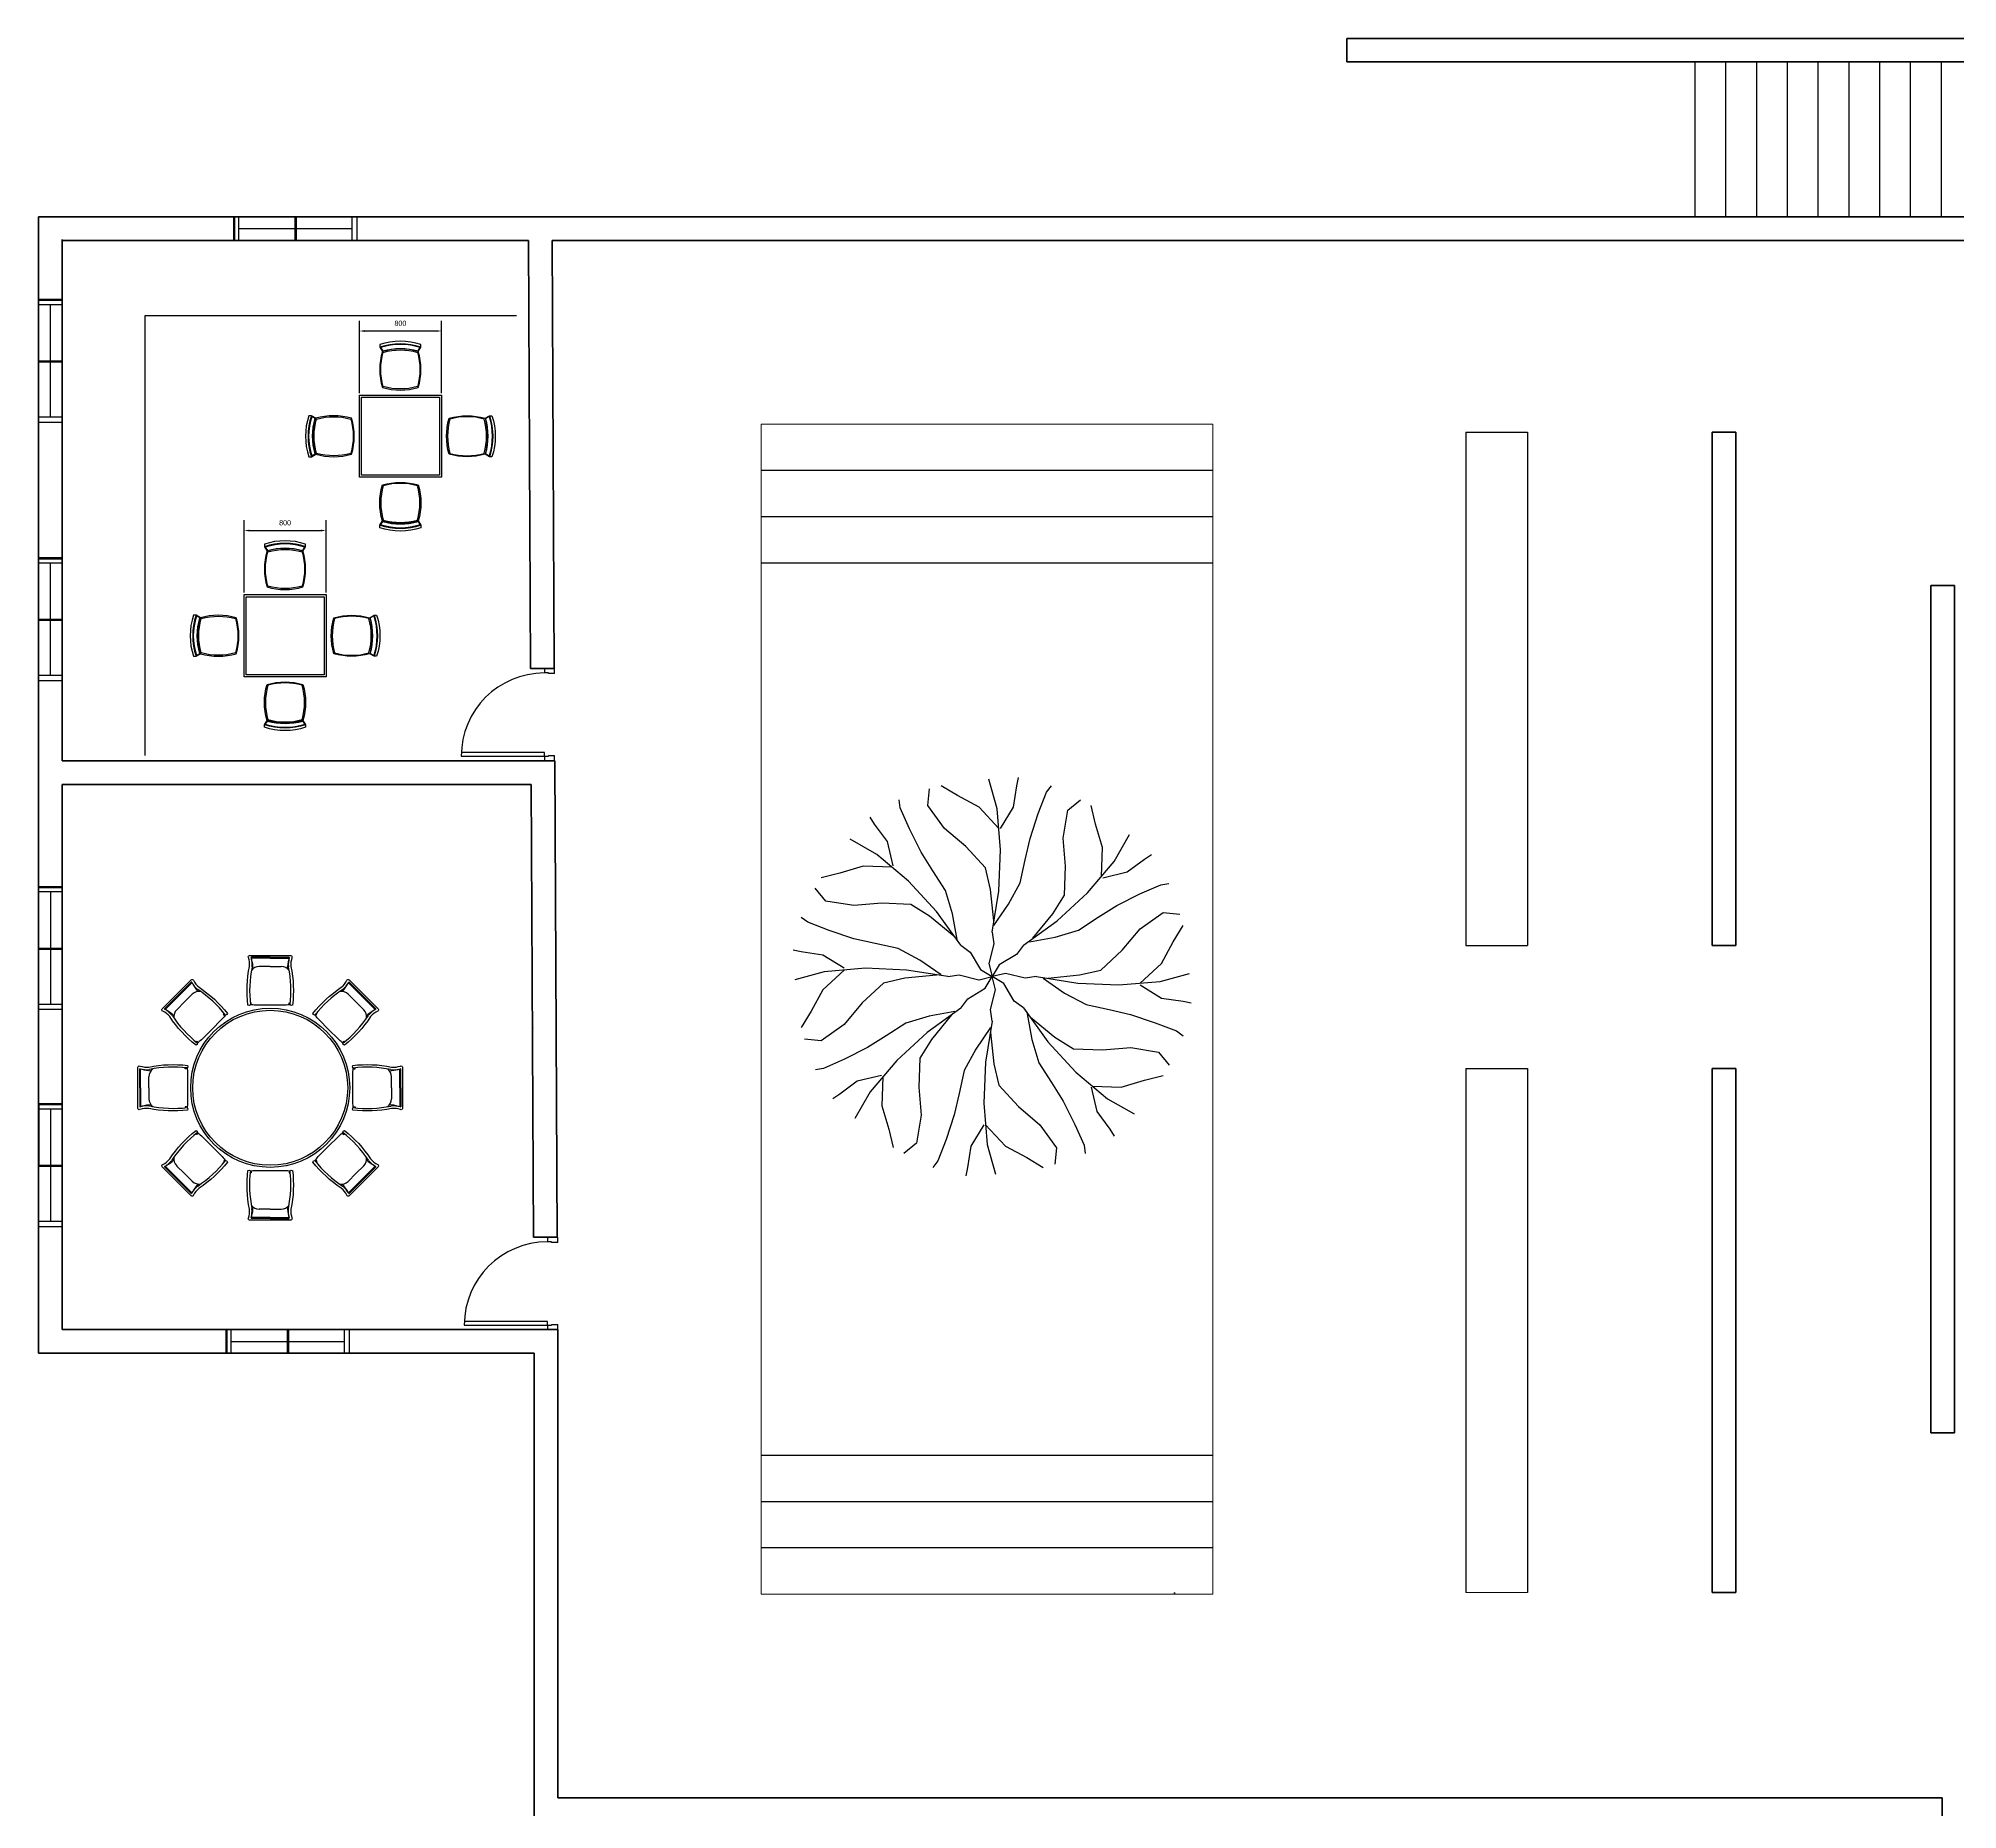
# Model space of a CAD drawing. Header units: metres. Extents: x -353 to 1688, y -477 to 135.
# Drawn here: x 1651.03 to 1669.74, y -328.49 to -311.24 of the extents above; entities that cross this region are included whole.
import ezdxf

# ---------------------------------------------------------------- set-up
doc = ezdxf.new("R2010")
doc.units = ezdxf.units.M
doc.header["$MEASUREMENT"] = 0
doc.layers.add('ELEVATION', color=160, linetype='Continuous', lineweight=20)
doc.layers.add('WALL', color=2, linetype='Continuous', lineweight=40)
doc.layers.add('FURNITURE', color=130, linetype='Continuous', plot=False)
doc.layers.add('STAIR', color=231, linetype='Continuous', plot=False)
for name, color, linetype in [('ID-LOOSE', 31, 'Continuous'), ('ID-LOOSE2', 8, 'Continuous'), ('TREES', 82, 'Continuous'), ('WINDOW', 10, 'Continuous')]:
    doc.layers.add(name, color=color, linetype=linetype)
doc.styles.get("Standard").update_dxf_attribs({"font": 'arial.ttf'})
doc.dimstyles.new('ARCHITXT', dxfattribs={"dimtxt": 0.05, "dimasz": 0.05, "dimexe": 0.1, "dimexo": 0.02, "dimgap": 0.05, "dimtad": 1, "dimtih": 1, "dimtoh": 1, "dimdec": 0, "dimlfac": 1000, "dimzin": 0, "dimdsep": 46, "dimtxsty": 'Standard', "dimcen": 0.1, "dimdle": 0.18, "dimclrd": 15, "dimclre": 15, "dimclrt": 202, "dimadec": 0, "dimazin": 0, "dimtfac": 0.72, "dimtdec": 0, "dimtix": 1, "dimtmove": 2, "dimatfit": 3, "dimfxl": 1, "dimtolj": 1, "dimtzin": 0, "dimarcsym": 0})

# ---------------------------------------------------------------- blocks, each defined once
blk = doc.blocks.new('A$C1D6968EA')
at = {"layer": 'ID-LOOSE2'}
for p, q in [((0.001, 0.385), (0.02, 0.387)), ((0.02, 0.387), (0.016, 0.396)), ((0.02, 0.387), (0.02, 0.396)), ((0.455, 0.201), (0.455, 0.385)), ((0.456, 0.201), (0.456, 0.385)), ((0.464, 0.201), (0.464, 0.385)), ((0.374, 0.201), (0.374, 0.308)), ((0.374, 0.201), (0.374, 0.094)), ((0.455, 0.201), (0.455, 0.018)), ((0.456, 0.201), (0.456, 0.018)), ((0.464, 0.201), (0.464, 0.017)), ((0.001, 0.017), (0.02, 0.016)), ((0.02, 0.016), (0.016, 0.006)), ((0.02, 0.016), (0.02, 0.006))]:
    blk.add_line(p, q, dxfattribs=at)
for centre, radius, start, end in [((0.137, -0.752), 1.154, 78.4357, 96.8363), ((-0.011, 0.389), 0.012, 341.7536, 26.5375), ((0.276, 0.307), 0.0978, 0.5164, 53.1927), ((0.346, 0.685), 0.317, 271.1591, 287.5641), ((0.394, 0.618), 0.241, 264.5513, 285.9626), ((0.454, 0.385), 0.000433, 341.7715, 99.2202), ((0.455, 0.385), 0.000725, 357.3762, 107.5208), ((0.461, 0.384), 0.00242, 10.345, 111.3742), ((0.137, 1.154), 1.154, 263.1637, 281.5643), ((-0.011, 0.014), 0.012, 333.4625, 18.2464), ((0.276, 0.095), 0.0978, 306.8073, 359.4836), ((0.346, -0.282), 0.317, 72.4359, 88.8409), ((0.394, -0.216), 0.241, 74.0374, 95.4487), ((0.454, 0.018), 0.000433, 260.7798, 18.2285), ((0.455, 0.018), 0.000725, 252.4792, 2.6238), ((0.461, 0.018), 0.00242, 248.6258, 349.655)]:
    blk.add_arc(centre, radius, start, end, dxfattribs=at)
blk = doc.blocks.new('A$C8043')
at = {"layer": 'ID-LOOSE'}
blk.add_lwpolyline([(0.377, 1.275, 0.142857), (0.377, 1.625), (0.402, 1.667), (0.402, 1.692, 0.16432), (0.002, 1.692), (0.002, 1.667), (0.027, 1.625, 0.142857), (0.027, 1.275, 0.142857)], format="xyb", close=True, dxfattribs=at)
at = {"layer": 'ID-LOOSE2'}
for points in [[(0.395, 1.664, 0.159203), (0.01, 1.664), (0.03, 1.631, -0.139716), (0.375, 1.631)], [(0.035, 1.283, -0.138299), (0.035, 1.617, -0.138299), (0.369, 1.617, -0.138299), (0.369, 1.283, -0.138299)]]:
    blk.add_lwpolyline(points, format="xyb", close=True, dxfattribs=at)
at = {"layer": 'ID-LOOSE2', "color": 4}
for centre, start, end in [((0.202, 1.075), 71.3371, 108.6629), ((0.202, 1.025), 73.7398, 106.2602)]:
    blk.add_arc(centre, 0.625, start, end, dxfattribs=at)
blk = doc.blocks.new('*D410')
at = {"layer": 'Defpoints', "color": 0, "transparency": 16777216}
for p in [(1654.962, -314.088), (1654.162, -314.713), (1654.962, -314.713)]:
    blk.add_point(p, dxfattribs=at)
at = {"layer": 'FURNITURE', "color": 15, "lineweight": -2, "transparency": 16777216}
for p, q in [((1654.162, -314.693), (1654.162, -313.988)), ((1654.962, -314.693), (1654.962, -313.988)), ((1654.212, -314.088), (1654.912, -314.088))]:
    blk.add_line(p, q, dxfattribs=at)
at = {"layer": 'FURNITURE', "color": 15, "transparency": 16777216}
for points in [[(1654.212, -314.08), (1654.212, -314.097), (1654.162, -314.088)], [(1654.912, -314.08), (1654.912, -314.097), (1654.962, -314.088)]]:
    blk.add_solid(points, dxfattribs=at)
at = {"layer": 'FURNITURE', "color": 202, "transparency": 16777216, "insert": (1654.562, -314.013), "char_height": 0.05, "attachment_point": 5}
blk.add_mtext('\\A1;800', dxfattribs=at)
blk = doc.blocks.new('*D411')
at = {"layer": 'Defpoints', "color": 0, "transparency": 16777216}
for p in [(1653.838, -316.032), (1653.038, -316.657), (1653.838, -316.657)]:
    blk.add_point(p, dxfattribs=at)
at = {"layer": 'FURNITURE', "color": 15, "lineweight": -2, "transparency": 16777216}
for p, q in [((1653.038, -316.637), (1653.038, -315.932)), ((1653.088, -316.032), (1653.788, -316.032)), ((1653.838, -316.637), (1653.838, -315.932))]:
    blk.add_line(p, q, dxfattribs=at)
at = {"layer": 'FURNITURE', "color": 15, "transparency": 16777216}
for points in [[(1653.088, -316.024), (1653.088, -316.041), (1653.038, -316.032)], [(1653.788, -316.024), (1653.788, -316.041), (1653.838, -316.032)]]:
    blk.add_solid(points, dxfattribs=at)
at = {"layer": 'FURNITURE', "color": 202, "transparency": 16777216, "insert": (1653.438, -315.957), "char_height": 0.05, "attachment_point": 5}
blk.add_mtext('\\A1;800', dxfattribs=at)
blk = doc.blocks.new('BRANCHZ', base_point=(0.5, 0.5))
for p, q in [((0.8758, 0.6211), (0.9341, 0.6629)), ((0.9341, 0.6629), (0.9759, 0.6586)), ((0.8297, 0.5667), (0.8758, 0.6211)), ((0.9298, 0.5334), (0.9591, 0.5878)), ((0.9591, 0.5878), (0.9842, 0.6293)), ((0.7756, 0.5166), (0.8297, 0.5667)), ((0.5334, 0.5083), (0.5, 0.5)), ((0.5835, 0.4958), (0.5335, 0.5083)), ((0.6126, 0.5001), (0.5835, 0.4958)), ((0.6126, 0.5001), (0.717, 0.4833)), ((0.6294, 0.4958), (0.6837, 0.4582)), ((0.6416, 0.496), (0.7213, 0.5041)), ((0.7213, 0.5041), (0.7756, 0.5166)), ((0.8214, 0.479), (0.9258, 0.4876)), ((0.8758, 0.4833), (0.9298, 0.5334)), ((0.9258, 0.4876), (1.001, 0.5083)), ((0.6837, 0.4582), (0.7381, 0.4289)), ((0.717, 0.4833), (0.8214, 0.479)), ((0.8758, 0.479), (0.9298, 0.4457)), ((0.9298, 0.4457), (0.9842, 0.4375)), ((0.7381, 0.4289), (0.7964, 0.4164)), ((0.7964, 0.4164), (0.8507, 0.4039)), ((0.8507, 0.4039), (0.9133, 0.3831)), ((0.9842, 0.4375), (1.005, 0.4332)), ((0.9133, 0.3831), (0.9674, 0.3623)), ((0.9674, 0.3623), (0.9842, 0.3498))]:
    blk.add_line(p, q)
blk = doc.blocks.new('TREE-16')
at = {"xscale": 120, "yscale": 120, "zscale": 120}
for rotation in [90, 134.9999999999999, 44.99999999999985, 180, 224.9999999999999, 314.9999999999998, 270]:
    blk.add_blockref('BRANCHZ', (0, 0), dxfattribs=dict(at, rotation=rotation))
blk.add_blockref('BRANCHZ', (0, 0), dxfattribs=at)

msp = doc.modelspace()

# ---------------------------------------------------------------- linework, layer by layer
at = {"layer": 'ELEVATION'}
for p, q in [((1658.07881, -314.99571), (1662.47881, -314.99571)), ((1658.07881, -326.39571), (1658.07881, -314.99571)), ((1662.47881, -314.99571), (1662.47881, -326.39571)), ((1662.47881, -326.39571), (1658.07881, -326.39571)), ((1665.54628, -326.37991), (1664.94628, -326.37991))]:
    msp.add_line(p, q, dxfattribs=at)
at = {"layer": 'FURNITURE'}
for p, q in [((1655.6934, -313.94099), (1652.07139, -313.94099)), ((1652.07139, -313.94099), (1652.07139, -318.22478)), ((1664.94628, -315.0754), (1664.94628, -320.0754)), ((1664.94628, -315.0754), (1665.54628, -315.0754)), ((1665.54628, -315.0754), (1665.54628, -320.0754)), ((1664.94628, -320.0754), (1665.54628, -320.0754)), ((1664.94628, -321.2754), (1664.94628, -326.37991)), ((1664.94628, -321.2754), (1665.54628, -321.2754)), ((1665.54628, -321.2754), (1665.54628, -326.37991))]:
    msp.add_line(p, q, dxfattribs=at)
for points in [[(1654.16151, -314.7132), (1654.96151, -314.7132), (1654.96151, -315.5132), (1654.16151, -315.5132)], [(1654.18151, -314.7332), (1654.94151, -314.7332), (1654.94151, -315.4932), (1654.18151, -315.4932)], [(1653.03764, -316.65723), (1653.83764, -316.65723), (1653.83764, -317.45723), (1653.03764, -317.45723)], [(1653.05764, -316.67723), (1653.81764, -316.67723), (1653.81764, -317.43723), (1653.05764, -317.43723)]]:
    msp.add_lwpolyline(points, close=True, dxfattribs=at)
for points in [[(1653.50464, -320.19238, 0.10252325), (1653.49506, -320.27976, -0.08046065), (1653.51063, -320.65699, -0.30229994), (1653.4862, -320.65406, 0.1979323), (1653.47706, -320.6534, -0.02819302), (1653.42299, -320.65699), (1653.29295, -320.65699), (1653.1629, -320.65699, -0.02819302), (1653.10884, -320.6534, 0.1979323), (1653.09969, -320.65406, -0.30229994), (1653.07527, -320.65699, -0.08046065), (1653.09084, -320.27976, 0.10252325), (1653.08126, -320.19238, -0.58711132), (1653.09204, -320.17319), (1653.49386, -320.17319, -0.58711132)], [(1652.54488, -320.41455, 0.10252325), (1652.5999, -320.48312, -0.08046065), (1652.87765, -320.73885, -0.30229994), (1652.85831, -320.75405, 0.1979323), (1652.85138, -320.76004, -0.02819302), (1652.81568, -320.80081), (1652.72373, -320.89277), (1652.63177, -320.98473, -0.02819302), (1652.591, -321.02042, 0.1979323), (1652.585, -321.02735, -0.30229994), (1652.5698, -321.04669, -0.08046065), (1652.31407, -320.76894, 0.10252325), (1652.24551, -320.71393, -0.58711132), (1652.23956, -320.69274), (1652.52369, -320.40861, -0.58711132)], [(1654.34039, -320.71393, 0.10252325), (1654.27182, -320.76894, -0.08046065), (1654.01609, -321.04669, -0.30229994), (1654.00089, -321.02735, 0.1979323), (1653.9949, -321.02042, -0.02819302), (1653.95412, -320.98473), (1653.86217, -320.89277), (1653.77021, -320.80081, -0.02819302), (1653.73452, -320.76004, 0.1979323), (1653.72759, -320.75405, -0.30229994), (1653.70824, -320.73885, -0.08046065), (1653.986, -320.48312, 0.10252325), (1654.04101, -320.41455, -0.58711132), (1654.0622, -320.40861), (1654.34633, -320.69274, -0.58711132)], [(1652.02333, -321.2503, 0.10252325), (1652.11072, -321.25988, -0.08046065), (1652.48795, -321.24431, -0.30229994), (1652.48502, -321.26874, 0.1979323), (1652.48436, -321.27788, -0.02819302), (1652.48795, -321.33195), (1652.48795, -321.46199), (1652.48795, -321.59204, -0.02819302), (1652.48436, -321.6461, 0.1979323), (1652.48502, -321.65525, -0.30229994), (1652.48795, -321.67967, -0.08046065), (1652.11072, -321.6641, 0.10252325), (1652.02333, -321.67368, -0.58711132), (1652.00415, -321.6629), (1652.00415, -321.26108, -0.58711132)], [(1654.56256, -321.67368, 0.10252325), (1654.47518, -321.6641, -0.08046065), (1654.09795, -321.67967, -0.30229994), (1654.10088, -321.65525, 0.1979323), (1654.10154, -321.6461, -0.02819302), (1654.09795, -321.59204), (1654.09795, -321.46199), (1654.09795, -321.33195, -0.02819302), (1654.10154, -321.27788, 0.1979323), (1654.10088, -321.26874, -0.30229994), (1654.09795, -321.24431, -0.08046065), (1654.47518, -321.25988, 0.10252325), (1654.56256, -321.2503, -0.58711132), (1654.58175, -321.26108), (1654.58175, -321.6629, -0.58711132)], [(1652.24551, -322.21006, 0.10252325), (1652.31407, -322.15504, -0.08046065), (1652.5698, -321.87729, -0.30229994), (1652.585, -321.89663, 0.1979323), (1652.591, -321.90356, -0.02819302), (1652.63177, -321.93926), (1652.72373, -322.03121), (1652.81568, -322.12317, -0.02819302), (1652.85138, -322.16394, 0.1979323), (1652.85831, -322.16994, -0.30229994), (1652.87765, -322.18514, -0.08046065), (1652.5999, -322.44087, 0.10252325), (1652.54488, -322.50943, -0.58711132), (1652.52369, -322.51538), (1652.23956, -322.23125, -0.58711132)], [(1654.04101, -322.50943, 0.10252325), (1653.986, -322.44087, -0.08046065), (1653.70824, -322.18514, -0.30229994), (1653.72759, -322.16994, 0.1979323), (1653.73452, -322.16394, -0.02819302), (1653.77021, -322.12317), (1653.86217, -322.03121), (1653.95412, -321.93926, -0.02819302), (1653.9949, -321.90356, 0.1979323), (1654.00089, -321.89663, -0.30229994), (1654.01609, -321.87729, -0.08046065), (1654.27182, -322.15504, 0.10252325), (1654.34039, -322.21006, -0.58711132), (1654.34633, -322.23125), (1654.0622, -322.51538, -0.58711132)], [(1653.08126, -322.73161, 0.10252325), (1653.09084, -322.64422, -0.08046065), (1653.07527, -322.26699, -0.30229994), (1653.09969, -322.26992, 0.1979323), (1653.10884, -322.27058, -0.02819302), (1653.1629, -322.26699), (1653.29295, -322.26699), (1653.42299, -322.26699, -0.02819302), (1653.47706, -322.27058, 0.1979323), (1653.4862, -322.26992, -0.30229994), (1653.51063, -322.26699, -0.08046065), (1653.49506, -322.64422, 0.10252325), (1653.50464, -322.73161, -0.58711132), (1653.49386, -322.75079), (1653.09204, -322.75079, -0.58711132)]]:
    msp.add_lwpolyline(points, format="xyb", close=True, dxfattribs=at)
for radius in [0.775, 0.755]:
    msp.add_circle((1653.29295, -321.46199), radius, dxfattribs=at)
at = {"layer": 'STAIR'}
for p, q in [((1667.17628, -311.46726), (1667.17628, -312.96726)), ((1667.47628, -311.46726), (1667.47628, -312.96726)), ((1667.77628, -311.46726), (1667.77628, -312.96726)), ((1668.07628, -311.46726), (1668.07628, -312.96726)), ((1668.37628, -311.46726), (1668.37628, -312.96726)), ((1668.67628, -311.46726), (1668.67628, -312.96726)), ((1668.97628, -311.46726), (1668.97628, -312.96726)), ((1669.27628, -311.46726), (1669.27628, -312.96726)), ((1669.57628, -311.46726), (1669.57628, -312.96726)), ((1658.07881, -315.44571), (1662.47881, -315.44571)), ((1658.07881, -315.89571), (1662.47881, -315.89571)), ((1658.07881, -316.34571), (1662.47881, -316.34571)), ((1662.47881, -325.04571), (1658.07881, -325.04571)), ((1662.47881, -325.49571), (1658.07881, -325.49571)), ((1662.47881, -325.94571), (1658.07881, -325.94571))]:
    msp.add_line(p, q, dxfattribs=at)
at = {"layer": 'WALL'}
for p, q in [((1663.78628, -311.23726), (1663.78628, -311.46726)), ((1672.20628, -311.23726), (1663.78628, -311.23726)), ((1671.97628, -311.46726), (1663.78628, -311.46726)), ((1667.77596, -312.9754), (1651.03628, -312.9754)), ((1651.03628, -312.9754), (1651.03628, -324.04844)), ((1665.37596, -312.9754), (1670.47596, -312.9754)), ((1651.26628, -313.19725), (1651.26628, -318.2754)), ((1655.80914, -313.2054), (1651.26628, -313.2054)), ((1655.80914, -313.2054), (1655.83098, -317.3754)), ((1667.77596, -313.2054), (1656.03914, -313.2054)), ((1656.03914, -313.2054), (1656.06098, -317.3754)), ((1665.37596, -313.2054), (1670.24596, -313.2054)), ((1667.34628, -315.0754), (1667.34628, -320.0754)), ((1667.34628, -315.0754), (1667.57628, -315.0754)), ((1667.57628, -315.0754), (1667.57628, -320.0754)), ((1669.47628, -316.56726), (1669.47628, -324.82491)), ((1669.47628, -316.56726), (1669.70628, -316.56726)), ((1669.70628, -316.56726), (1669.70628, -324.82491)), ((1656.06569, -317.3754), (1655.83098, -317.3754)), ((1656.06569, -318.2754), (1651.26628, -318.2754)), ((1656.06569, -318.2754), (1656.09001, -322.91791)), ((1651.26628, -318.5054), (1651.26628, -323.81841)), ((1655.83689, -318.5054), (1651.26628, -318.5054)), ((1655.83689, -318.5054), (1655.86, -322.91793)), ((1667.34628, -320.0754), (1667.57628, -320.0754)), ((1655.86318, -320.88726), (1655.86318, -320.88737)), ((1667.34628, -321.2754), (1667.34628, -326.37991)), ((1667.34628, -321.2754), (1667.57628, -321.2754)), ((1667.57628, -321.2754), (1667.57628, -326.37991)), ((1651.26628, -322.91841), (1651.26618, -322.91841)), ((1656.09463, -322.91791), (1655.86, -322.91793)), ((1651.03628, -323.81844), (1651.03625, -323.81844)), ((1656.09472, -323.81791), (1651.26628, -323.81841)), ((1656.09434, -323.81791), (1656.09628, -324.27844)), ((1656.09472, -323.81791), (1656.09566, -323.99776)), ((1656.09528, -323.81791), (1656.09472, -323.81791)), ((1651.03628, -324.04844), (1655.86628, -324.04844)), ((1651.26628, -324.04841), (1651.26628, -324.04844)), ((1655.86531, -324.04791), (1655.86628, -324.04791)), ((1655.86628, -324.04791), (1655.86628, -324.27844)), ((1655.86628, -324.27844), (1655.86628, -328.60991)), ((1655.86628, -324.27844), (1655.86628, -328.37991)), ((1656.09628, -324.27844), (1656.09628, -328.37991)), ((1669.47628, -324.82491), (1669.70628, -324.82491)), ((1662.10706, -326.39571), (1662.10706, -326.37991)), ((1667.57628, -326.37991), (1667.34628, -326.37991)), ((1656.09628, -328.37991), (1659.12706, -328.37991)), ((1669.58706, -328.37991), (1659.12706, -328.37991)), ((1669.35706, -328.37991), (1669.58706, -328.37991)), ((1669.58706, -328.37991), (1669.58706, -328.60991))]:
    msp.add_line(p, q, dxfattribs=at)
at = {"layer": 'WINDOW'}
for p, q in [((1652.93771, -312.9754), (1654.13771, -312.9754)), ((1652.93771, -313.2054), (1652.93771, -312.9754)), ((1652.94849, -313.2054), (1652.94849, -312.9754)), ((1652.98771, -313.2054), (1652.98771, -312.9754)), ((1652.98771, -313.0904), (1654.08771, -313.0904)), ((1653.53771, -313.2054), (1653.53771, -312.9754)), ((1653.54849, -313.2054), (1653.54849, -312.9754)), ((1654.08771, -312.9754), (1654.08771, -313.2054)), ((1654.13771, -312.9754), (1654.13771, -313.2054)), ((1654.13771, -313.2054), (1652.93771, -313.2054)), ((1652.93771, -313.2054), (1653.53771, -313.2054)), ((1651.03473, -314.97854), (1651.03473, -313.77854)), ((1651.03473, -313.77854), (1651.26473, -313.77854)), ((1651.03473, -313.77854), (1651.03473, -314.37854)), ((1651.03473, -313.78931), (1651.26473, -313.78931)), ((1651.03473, -313.82854), (1651.26473, -313.82854)), ((1651.14973, -313.82854), (1651.14973, -314.92854)), ((1651.26473, -313.77854), (1651.26473, -314.97854)), ((1651.03473, -314.37854), (1651.26473, -314.37854)), ((1651.03473, -314.38931), (1651.26473, -314.38931)), ((1651.26473, -314.92854), (1651.03473, -314.92854)), ((1651.26473, -314.97854), (1651.03473, -314.97854)), ((1651.03374, -317.49582), (1651.03374, -316.29582)), ((1651.03374, -316.29582), (1651.26374, -316.29582)), ((1651.03374, -316.29582), (1651.03374, -316.89582)), ((1651.03374, -316.3066), (1651.26374, -316.3066)), ((1651.03374, -316.34582), (1651.26374, -316.34582)), ((1651.14874, -316.34582), (1651.14874, -317.44582)), ((1651.26374, -316.29582), (1651.26374, -317.49582)), ((1651.03374, -316.89582), (1651.26374, -316.89582)), ((1651.03374, -316.9066), (1651.26374, -316.9066)), ((1655.96484, -317.37528), (1655.96484, -317.42028)), ((1656.06484, -317.37528), (1655.96484, -317.37528)), ((1656.06484, -317.42528), (1656.06484, -317.37528)), ((1651.26374, -317.44582), (1651.03374, -317.44582)), ((1651.26374, -317.49582), (1651.03374, -317.49582)), ((1656.00484, -317.42028), (1655.96484, -317.42028)), ((1656.00484, -317.42528), (1656.00484, -317.42028)), ((1656.06484, -317.42528), (1656.00484, -317.42528)), ((1655.96484, -318.19528), (1655.15484, -318.19528)), ((1655.15484, -318.23028), (1655.96484, -318.23028)), ((1655.96484, -318.23028), (1655.96484, -318.19528)), ((1655.96484, -318.23028), (1655.96484, -318.27528)), ((1655.96484, -318.23028), (1656.00484, -318.23028)), ((1655.96484, -318.27528), (1656.06484, -318.27528)), ((1656.00484, -318.22528), (1656.00484, -318.23028)), ((1656.00484, -318.22528), (1656.06484, -318.22528)), ((1656.06484, -318.27528), (1656.06484, -318.22528)), ((1651.03628, -320.70066), (1651.03628, -319.50066)), ((1651.03628, -319.50066), (1651.26628, -319.50066)), ((1651.03628, -319.50066), (1651.03628, -320.10066)), ((1651.03628, -319.51143), (1651.26628, -319.51143)), ((1651.03628, -319.55066), (1651.26628, -319.55066)), ((1651.15128, -319.55066), (1651.15128, -320.65066)), ((1651.26628, -319.50066), (1651.26628, -320.70066)), ((1651.03628, -320.10066), (1651.26628, -320.10066)), ((1651.03628, -320.11143), (1651.26628, -320.11143)), ((1651.26628, -320.65066), (1651.03628, -320.65066)), ((1651.26628, -320.70066), (1651.03628, -320.70066)), ((1651.03693, -322.81552), (1651.03693, -321.61552)), ((1651.03693, -321.61552), (1651.26693, -321.61552)), ((1651.03693, -321.61552), (1651.03693, -322.21552)), ((1651.03693, -321.6263), (1651.26693, -321.6263)), ((1651.03693, -321.66552), (1651.26693, -321.66552)), ((1651.15193, -321.66552), (1651.15193, -322.76552)), ((1651.26693, -321.61552), (1651.26693, -322.81552)), ((1651.03693, -322.21552), (1651.26693, -322.21552)), ((1651.03693, -322.2263), (1651.26693, -322.2263)), ((1651.26693, -322.76552), (1651.03693, -322.76552)), ((1651.26693, -322.81552), (1651.03693, -322.81552)), ((1655.99445, -322.91835), (1655.99445, -322.96335)), ((1656.09445, -322.91835), (1655.99445, -322.91835)), ((1656.03445, -322.96335), (1655.99445, -322.96335)), ((1656.03445, -322.96835), (1656.03445, -322.96335)), ((1656.09445, -322.96835), (1656.03445, -322.96835)), ((1656.09445, -322.96835), (1656.09445, -322.91835)), ((1655.99445, -323.73835), (1655.18445, -323.73835)), ((1655.99445, -323.77335), (1655.99445, -323.73835)), ((1652.86289, -323.81802), (1654.06289, -323.81802)), ((1652.86289, -324.04802), (1652.86289, -323.81802)), ((1652.87367, -324.04802), (1652.87367, -323.81802)), ((1652.91289, -324.04802), (1652.91289, -323.81802)), ((1652.91289, -323.93302), (1654.01289, -323.93302)), ((1653.46289, -324.04802), (1653.46289, -323.81802)), ((1653.47367, -324.04802), (1653.47367, -323.81802)), ((1654.01289, -323.81802), (1654.01289, -324.04802)), ((1654.06289, -323.81802), (1654.06289, -324.04802)), ((1655.18445, -323.77335), (1655.99445, -323.77335)), ((1655.99445, -323.77335), (1655.99445, -323.81835)), ((1655.99445, -323.77335), (1656.03445, -323.77335)), ((1655.99445, -323.81835), (1656.09445, -323.81835)), ((1656.03445, -323.76835), (1656.03445, -323.77335)), ((1656.03445, -323.76835), (1656.09445, -323.76835)), ((1656.09445, -323.81835), (1656.09445, -323.76835)), ((1654.06289, -324.04802), (1652.86289, -324.04802)), ((1652.86289, -324.04802), (1653.46289, -324.04802))]:
    msp.add_line(p, q, dxfattribs=at)
for centre in [(1655.96484, -318.23028), (1655.99445, -323.77335)]:
    msp.add_ellipse(centre, major_axis=(-0.57276, -0.57276), ratio=1, start_param=3.92699082, end_param=5.49778714, dxfattribs=at)

# ---------------------------------------------------------------- block references
at = {"layer": 'FURNITURE'}
for p in [(1654.35919, -315.9132), (1653.23532, -317.85723)]:
    msp.add_blockref('A$C8043', p, dxfattribs=at)
at = {"layer": 'FURNITURE', "rotation": 90}
for p in [(1655.36151, -315.31552), (1654.23764, -317.25955)]:
    msp.add_blockref('A$C8043', p, dxfattribs=at)
at = {"layer": 'FURNITURE', "xscale": -1}
for p, rotation in [((1653.76151, -315.31552), 269.9999999999968), ((1654.35919, -314.3132), 180), ((1652.63764, -317.25955), 269.9999999999968), ((1653.23532, -316.25723), 180)]:
    msp.add_blockref('A$C8043', p, dxfattribs=dict(at, rotation=rotation))
at = {"layer": 'FURNITURE', "ltscale": 0.5}
for p, rotation in [((1653.49445, -320.65407), 90), ((1652.86414, -320.74822), 135), ((1654.00672, -321.03318), 45), ((1652.48502, -321.26049), 180), ((1652.57918, -321.8908), 224.9999999999999), ((1653.72176, -322.17576), 315), ((1653.09145, -322.26992), 270)]:
    msp.add_blockref('A$C1D6968EA', p, dxfattribs=dict(at, rotation=rotation))
msp.add_blockref('A$C1D6968EA', (1654.10087, -321.66349), dxfattribs=at)
at = {"layer": 'TREES', "color": 0, "xscale": 0.0320120484411144, "yscale": 0.0320120484411144, "zscale": 0.0320120484411144}
msp.add_blockref('TREE-16', (1660.32871, -320.37867), dxfattribs=at)

# ---------------------------------------------------------------- dimensions: what is measured, and where the dimension line sits
at = {"layer": 'FURNITURE'}
for base, p1, p2, picture, middle in [((1654.96151, -314.0882), (1654.16151, -314.7132), (1654.96151, -314.7132), '*D410', (1654.56151, -314.01267)), ((1653.83764, -316.03223), (1653.03764, -316.65723), (1653.83764, -316.65723), '*D411', (1653.43764, -315.9567))]:
    dim = msp.add_linear_dim(base=base, p1=p1, p2=p2, dimstyle='ARCHITXT', dxfattribs=at)
    dim.commit()
    dim.dimension.update_dxf_attribs({"geometry": picture, "text_midpoint": middle})

doc.saveas('drawing.dxf')
